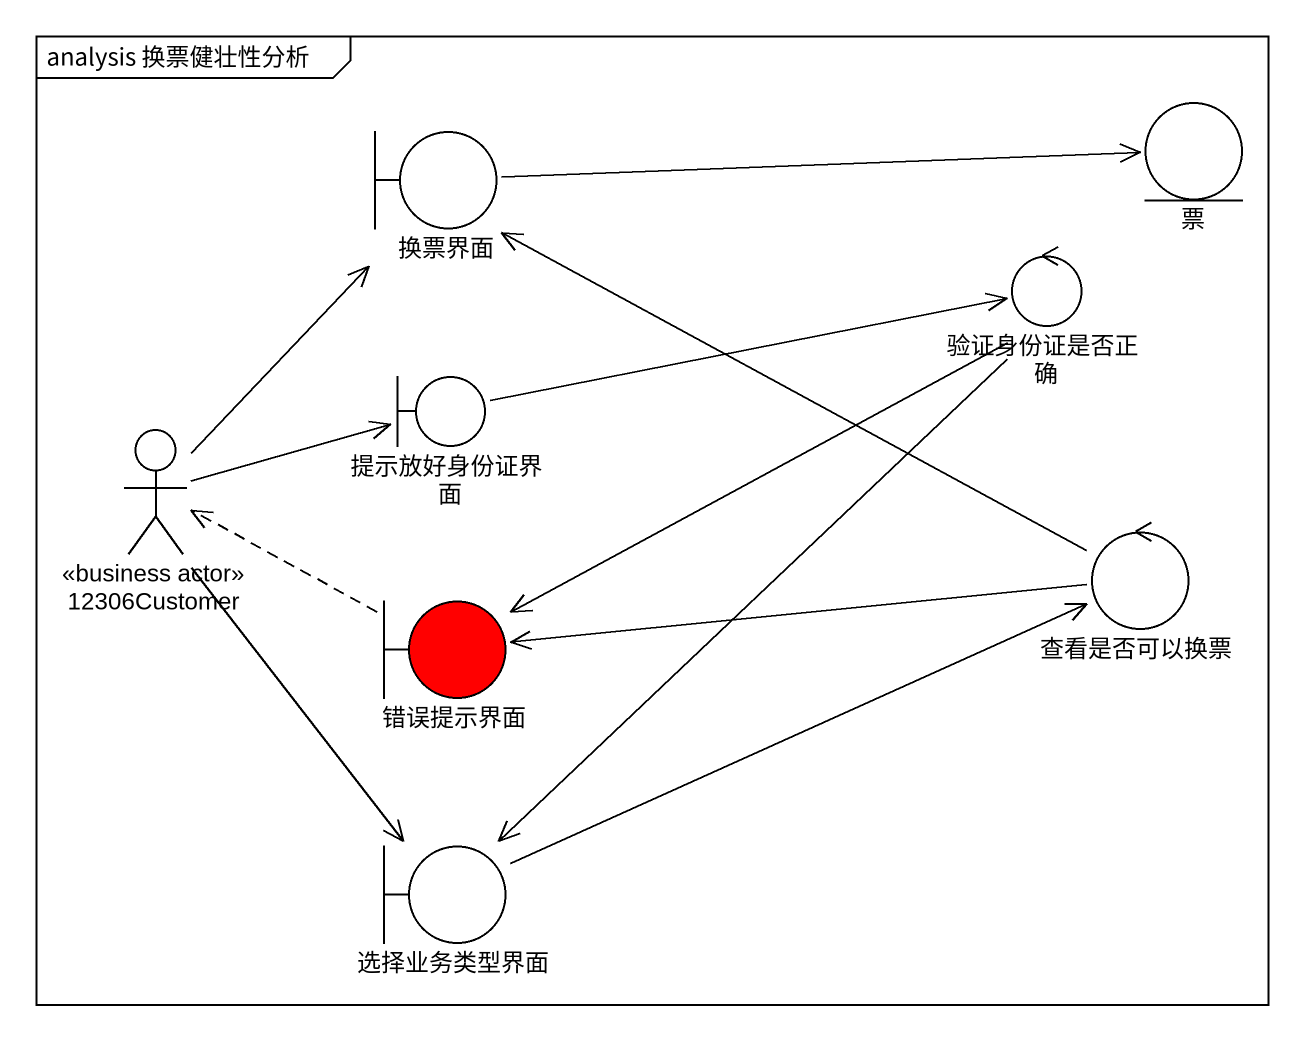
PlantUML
@startuml
mainframe analysis 换票健壮性分析
boundary 换票界面
entity 票
control 验证身份证是否正确
actor "12306Customer" as a12306Customer <<business actor>>
boundary 提示放好身份证界面
control 查看是否可以换票
boundary 错误提示界面 #FF0000
boundary 选择业务类型界面
换票界面 -right-> 票
验证身份证是否正确 -left-> 错误提示界面
验证身份证是否正确 --> 选择业务类型界面
a12306Customer -up-> 换票界面
a12306Customer -right-> 提示放好身份证界面
a12306Customer --> 选择业务类型界面
提示放好身份证界面 -right-> 验证身份证是否正确
查看是否可以换票 -left-> 换票界面
查看是否可以换票 -left-> 错误提示界面
错误提示界面 .left.> a12306Customer
选择业务类型界面 -right-> 查看是否可以换票
@enduml
